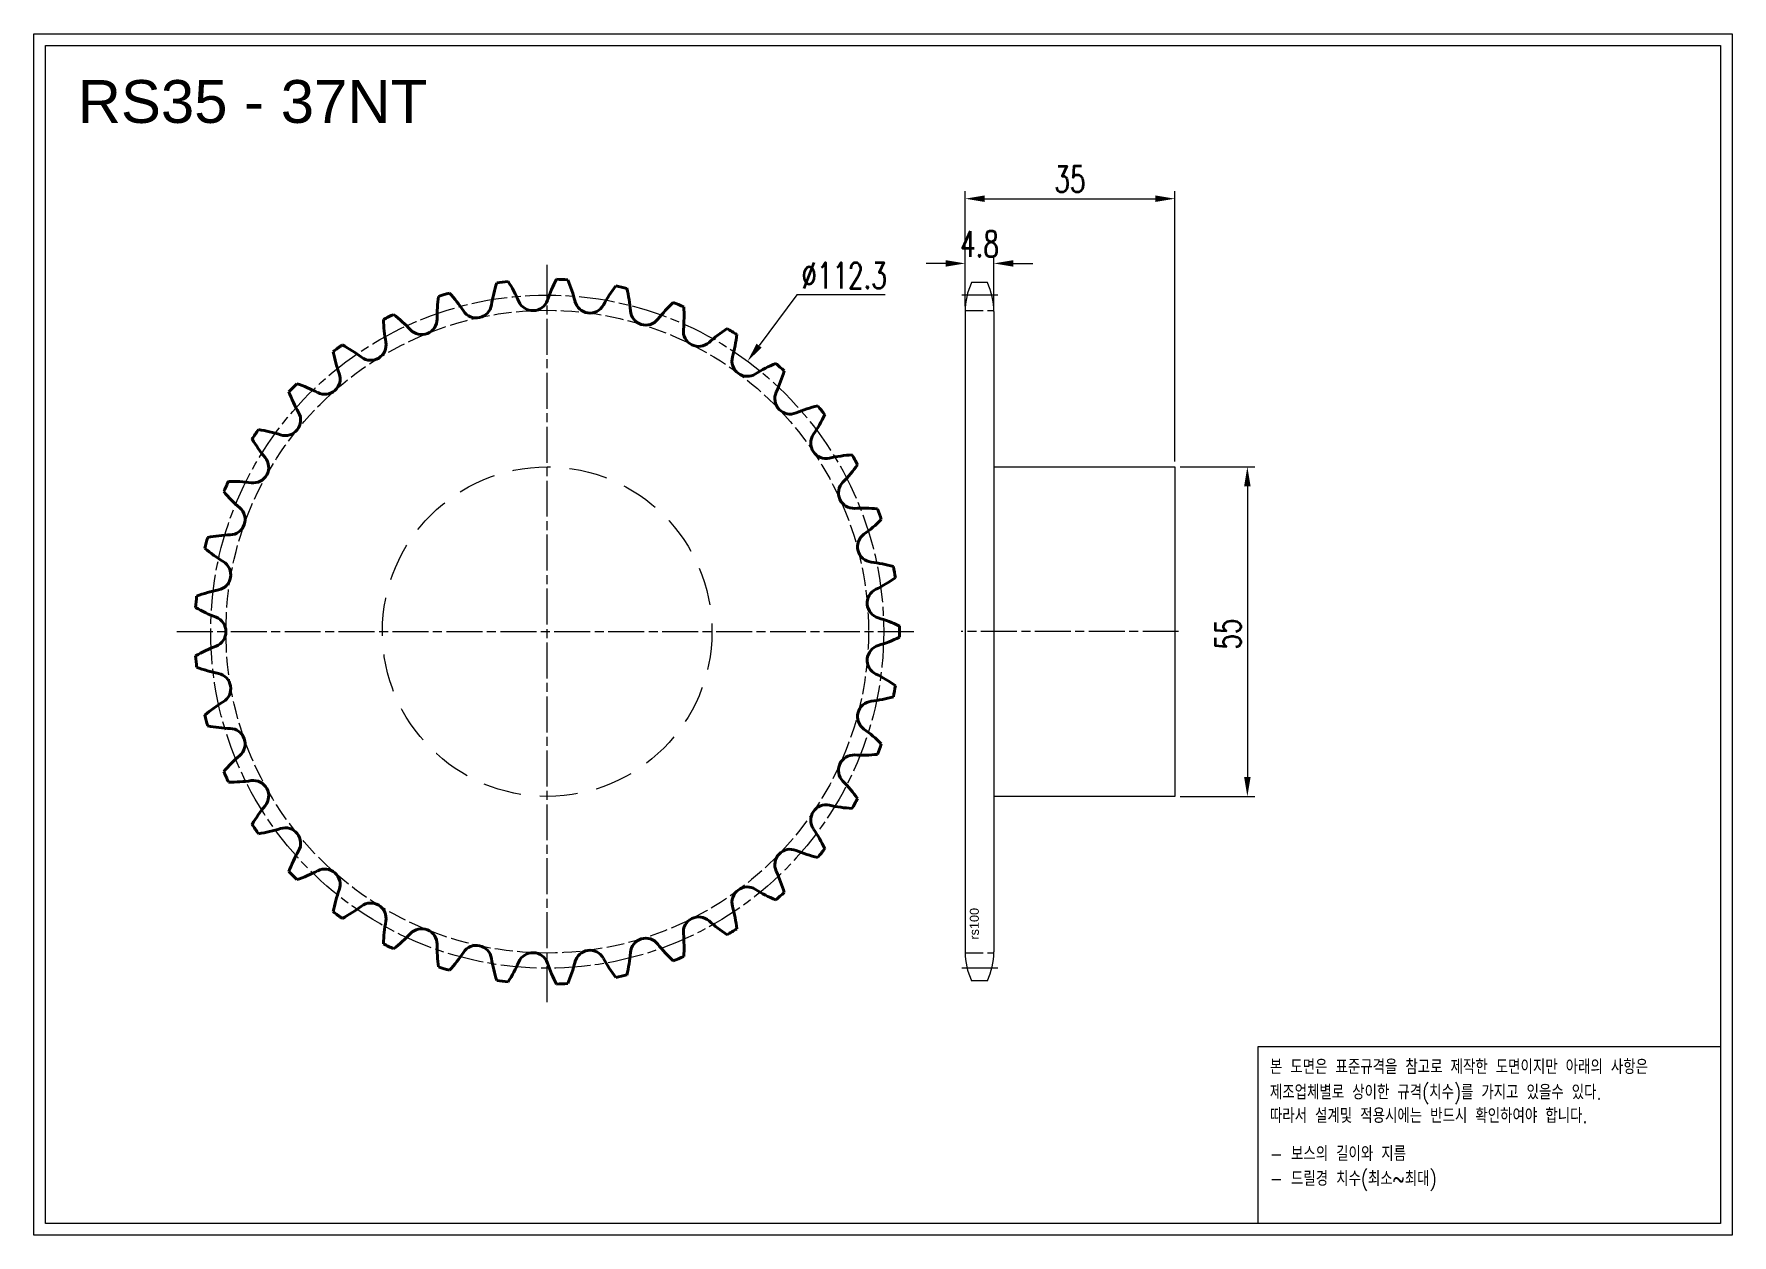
# Model space of a CAD drawing. Header units: millimetres. Extents: x -42476 to -42192, y 1466 to 1666.
import ezdxf

# ---------------------------------------------------------------- set-up
doc = ezdxf.new("R2010")
doc.units = ezdxf.units.MM
for name, pattern in [('AM_ISO02W050', [7.5, 6, -1.5]), ('AM_ISO02W050x2', [3.75, 3, -0.75]), ('AM_ISO08W050', [18, 12, -1.5, 3, -1.5]), ('AM_ISO08W050x2', [9, 6, -0.75, 1.5, -0.75]), ('HIDDEN', [9.525, 6.35, -3.175])]:
    doc.linetypes.add(name, pattern=pattern)
for name, color, linetype, lineweight in [('AM_0N', 7, 'Continuous', 50), ('AM_3N', 6, 'AM_ISO02W050', 25), ('AM_7', 4, 'AM_ISO08W050', 25), ('AM_7N', 4, 'AM_ISO08W050', 25)]:
    doc.layers.add(name, color=color, linetype=linetype, lineweight=lineweight)
doc.layers.add('HL', color=2, linetype='HIDDEN')
doc.layers.add('S-DIM', color=7, linetype='Continuous')
doc.styles.add('HAN', font='ROMANS.shx', dxfattribs={"width": 0.7, "bigfont": 'whgtxt.shx'})
doc.styles.add('HSG', font='SIMPLEX.shx', dxfattribs={"width": 0.7, "bigfont": 'HSG.shx'})
doc.styles.get("Standard").update_dxf_attribs({"font": 'arial.ttf'})
doc.dimstyles.new('APP8', dxfattribs={"dimscale": 1.8, "dimtxt": 2.4, "dimasz": 1.8, "dimexe": 0.7, "dimexo": 0.5, "dimgap": 0.6, "dimtad": 1, "dimtoh": 1, "dimdec": 1, "dimrnd": 0.01, "dimzin": 9, "dimdsep": 46, "dimtxsty": 'HSG', "dimcen": 0, "dimclrd": 1, "dimclre": 1, "dimclrt": 256, "dimazin": 2, "dimtp": 1, "dimtm": 1, "dimtfac": 0.5, "dimtdec": 1, "dimtofl": 0, "dimtmove": 0, "dimatfit": 3, "dimfxl": 0, "dimtvp": 1, "dimtolj": 2, "dimlwd": -1, "dimlwe": -1, "dimarcsym": 0})

# ---------------------------------------------------------------- blocks, each defined once
blk = doc.blocks.new('*D1')
at = {"layer": 'Defpoints', "color": 0, "transparency": 16777216}
for p in [(-42285.3, 1593.88), (-42285.3, 1538.88), (-42273.19, 1538.88)]:
    blk.add_point(p, dxfattribs=at)
at = {"layer": 'S-DIM', "color": 1, "transparency": 16777216}
for p, q in [((-42284.4, 1593.88), (-42271.93, 1593.88)), ((-42273.19, 1590.64), (-42273.19, 1542.12)), ((-42284.4, 1538.88), (-42271.93, 1538.88))]:
    blk.add_line(p, q, dxfattribs=at)
for points in [[(-42273.73, 1590.64), (-42272.65, 1590.64), (-42273.19, 1593.88)], [(-42273.73, 1542.12), (-42272.65, 1542.12), (-42273.19, 1538.88)]]:
    blk.add_solid(points, dxfattribs=at)
at = {"layer": 'S-DIM', "transparency": 16777216, "insert": (-42276.43, 1565.99), "char_height": 4.32, "attachment_point": 5, "rotation": 90, "style": 'HSG'}
blk.add_mtext('\\A2;55', dxfattribs=at)
blk = doc.blocks.new('*D2')
at = {"layer": 'Defpoints', "color": 0, "transparency": 16777216}
for p in [(-42315.5, 1627.82), (-42320.3, 1619.81), (-42315.5, 1619.81)]:
    blk.add_point(p, dxfattribs=at)
at = {"layer": 'S-DIM', "color": 1, "transparency": 16777216}
for p, q in [((-42323.54, 1627.82), (-42326.78, 1627.82)), ((-42320.3, 1620.71), (-42320.3, 1629.08)), ((-42315.5, 1620.71), (-42315.5, 1629.08)), ((-42312.26, 1627.82), (-42309.02, 1627.82))]:
    blk.add_line(p, q, dxfattribs=at)
for points in [[(-42323.54, 1628.36), (-42323.54, 1627.28), (-42320.3, 1627.82)], [(-42312.26, 1628.36), (-42312.26, 1627.28), (-42315.5, 1627.82)]]:
    blk.add_solid(points, dxfattribs=at)
at = {"layer": 'S-DIM', "transparency": 16777216, "insert": (-42317.9, 1631.06), "char_height": 4.32, "attachment_point": 5, "style": 'HSG'}
blk.add_mtext('\\A2;4.8', dxfattribs=at)
blk = doc.blocks.new('*D3')
at = {"layer": 'Defpoints', "color": 0, "transparency": 16777216}
for p in [(-42285.3, 1638.62), (-42320.3, 1619.81), (-42285.3, 1593.88)]:
    blk.add_point(p, dxfattribs=at)
at = {"layer": 'S-DIM', "color": 1, "transparency": 16777216}
for p, q in [((-42320.3, 1620.71), (-42320.3, 1639.88)), ((-42317.06, 1638.62), (-42288.54, 1638.62)), ((-42285.3, 1594.78), (-42285.3, 1639.88))]:
    blk.add_line(p, q, dxfattribs=at)
for points in [[(-42317.06, 1639.16), (-42317.06, 1638.08), (-42320.3, 1638.62)], [(-42288.54, 1639.16), (-42288.54, 1638.08), (-42285.3, 1638.62)]]:
    blk.add_solid(points, dxfattribs=at)
at = {"layer": 'S-DIM', "transparency": 16777216, "insert": (-42302.8, 1641.86), "char_height": 4.32, "attachment_point": 5, "style": 'HSG'}
blk.add_mtext('\\A2;35', dxfattribs=at)
blk = doc.blocks.new('*D4')
at = {"layer": 'Defpoints', "color": 0, "transparency": 16777216}
for p in [(-42356.61, 1611.5), (-42423.49, 1521.26)]:
    blk.add_point(p, dxfattribs=at)
at = {"layer": 'S-DIM', "color": 1, "transparency": 16777216}
for p, q in [((-42348.41, 1622.56), (-42354.69, 1614.1)), ((-42333.65, 1622.56), (-42348.41, 1622.56))]:
    blk.add_line(p, q, dxfattribs=at)
blk.add_solid([(-42355.12, 1614.42), (-42354.25, 1613.78), (-42356.61, 1611.5)], dxfattribs=at)
at = {"layer": 'S-DIM', "transparency": 16777216, "insert": (-42340.49, 1625.8), "char_height": 4.32, "attachment_point": 5, "style": 'HSG'}
blk.add_mtext('\\A2;∅112.3', dxfattribs=at)
blk = doc.blocks.new('notice1')
at = {"color": 4}
blk.add_lwpolyline([(-22142.12, 1735.9), (-22053.8, 1735.9), (-22053.8, 1702.07), (-22142.12, 1702.07)], close=True, dxfattribs=at)
at = {"color": 4, "style": 'HAN', "width": 0.8}
for s, p in [('본 도면은 표준규격을 참고로 제작한 도면이지만 아래의 사항은', (-22139.9, 1730.62)), ('제조업체별로 상이한 규격(치수)를 가지고 있을수 있다.', (-22139.9, 1725.78)), ('따라서 설계및 적용시에는 반드시 확인하여야 합니다.', (-22139.9, 1721.28)), ('- 보스의 길이와 지름', (-22139.9, 1714.03)), ('- 드릴경 치수(최소~최대)', (-22139.9, 1709.27))]:
    blk.add_text(s, height=2.7949, dxfattribs=at).set_placement(p)

msp = doc.modelspace()

# ---------------------------------------------------------------- linework, layer by layer
for p, q in [((-42316.57, 1624.61), (-42319.23, 1624.61)), ((-42320.3, 1619.81), (-42320.3, 1512.94)), ((-42315.5, 1619.81), (-42315.5, 1512.94)), ((-42316.57, 1508.14), (-42319.23, 1508.14))]:
    msp.add_line(p, q)
for points in [[(-42475.71, 1666.1), (-42192.3, 1666.1), (-42192.3, 1465.71), (-42475.71, 1465.71)], [(-42473.8, 1664.19), (-42194.2, 1664.19), (-42194.2, 1467.62), (-42473.8, 1467.62)]]:
    msp.add_lwpolyline(points, close=True)
msp.add_lwpolyline([(-42315.5, 1593.88), (-42285.3, 1593.88), (-42285.3, 1538.88), (-42315.5, 1538.88)])
for centre, start, end in [((-42309, 1619.81), 154.8633, 180), ((-42326.8, 1619.81), 0, 25.1367), ((-42309, 1512.94), 180, 205.1367), ((-42326.8, 1512.94), 334.8633, 0)]:
    msp.add_arc(centre, 11.3, start, end)
at = {"layer": 'AM_0N'}
for centre, radius, start, end in [((-42375.88, 1617.16), 23.77, 161.7845, 170.9459), ((-42390.05, 1566.38), 58.81, 96.3753, 98.2193), ((-42416.56, 1611.95), 23.77, 23.6486, 32.8101), ((-42367.5, 1614.03), 23.77, 152.0548, 161.2162), ((-42390.05, 1566.38), 58.81, 86.6456, 88.4895), ((-42408.48, 1615.77), 23.77, 13.9189, 23.0804), ((-42359.77, 1609.53), 23.77, 142.325, 151.4865), ((-42390.05, 1566.38), 58.81, 76.9159, 78.7598), ((-42384.66, 1618.82), 23.77, 171.5142, 180.6757), ((-42390.05, 1566.38), 58.81, 106.1051, 107.949), ((-42423.88, 1606.81), 23.77, 33.3784, 42.5398), ((-42392.44, 1622.51), 2.57, 203.6486, 341.2162), ((-42382.92, 1622.11), 2.57, 193.9189, 331.4865), ((-42399.87, 1618.18), 23.77, 4.1892, 13.3506), ((-42352.91, 1603.79), 23.77, 132.5953, 141.7568), ((-42390.05, 1566.38), 58.81, 67.1861, 69.0301), ((-42390.05, 1566.38), 58.81, 115.8348, 117.6787), ((-42393.6, 1618.98), 23.77, 181.244, 190.4054), ((-42430.23, 1600.51), 23.77, 43.1081, 52.2696), ((-42411, 1618.51), 2.57, 223.1081, 0.6757), ((-42401.89, 1621.3), 2.57, 213.3784, 350.9459), ((-42373.6, 1620.1), 2.57, 184.1892, 321.7568), ((-42390.97, 1619.09), 23.77, 354.4595, 3.6209), ((-42364.76, 1616.55), 2.57, 174.4595, 312.027), ((-42347.12, 1596.98), 23.77, 122.8656, 132.027), ((-42390.05, 1566.38), 58.81, 57.4564, 59.3004), ((-42382.05, 1618.49), 23.77, 344.7297, 353.8912), ((-42390.05, 1566.38), 58.81, 125.5645, 127.4085), ((-42402.44, 1617.62), 23.77, 190.9737, 200.1351), ((-42435.42, 1593.23), 23.77, 52.8378, 61.9993), ((-42419.51, 1614.22), 2.57, 232.8378, 10.4054), ((-42356.64, 1611.55), 2.57, 164.7297, 302.2973), ((-42342.57, 1589.29), 23.77, 113.1358, 122.2973), ((-42390.05, 1566.38), 58.81, 47.7267, 49.5706), ((-42373.36, 1616.39), 23.77, 335, 344.1615), ((-42390.05, 1566.38), 58.81, 135.2942, 137.1382), ((-42439.31, 1585.18), 23.77, 62.5676, 71.729), ((-42427.17, 1608.55), 2.57, 242.5676, 20.1351), ((-42410.92, 1614.79), 23.77, 200.7034, 209.8649), ((-42349.49, 1605.25), 2.57, 155, 292.5676), ((-42433.76, 1601.67), 2.57, 252.2973, 29.8649), ((-42339.38, 1580.93), 23.77, 103.4061, 112.5676), ((-42365.15, 1612.85), 23.77, 325.2703, 334.4317), ((-42390.05, 1566.38), 58.81, 37.9969, 39.8409), ((-42390.05, 1566.38), 58.81, 145.024, 146.8679), ((-42418.8, 1610.57), 23.77, 210.4331, 219.5946), ((-42441.77, 1576.58), 23.77, 72.2973, 81.4587), ((-42343.5, 1597.84), 2.57, 145.2703, 282.8378), ((-42337.65, 1572.16), 23.77, 93.6764, 102.8378), ((-42390.05, 1566.38), 58.81, 28.2672, 30.1112), ((-42439.1, 1593.78), 2.57, 262.027, 39.5946), ((-42357.66, 1607.97), 23.77, 315.5405, 324.702), ((-42390.05, 1566.38), 58.81, 154.7537, 156.5977), ((-42442.75, 1567.69), 23.77, 82.027, 91.1885), ((-42338.86, 1589.52), 2.57, 135.5405, 273.1081), ((-42425.86, 1605.07), 23.77, 220.1629, 229.3243), ((-42443.03, 1585.1), 2.57, 271.7568, 49.3243), ((-42337.43, 1563.22), 23.77, 83.9467, 93.1081), ((-42351.09, 1601.9), 23.77, 305.8108, 314.9723), ((-42390.05, 1566.38), 58.81, 18.5375, 20.3814), ((-42390.05, 1566.38), 58.81, 164.4834, 166.3274), ((-42442.22, 1558.77), 23.77, 91.7568, 100.9182), ((-42335.68, 1580.54), 2.57, 125.8108, 263.3784), ((-42431.88, 1598.46), 23.77, 229.8926, 239.0541), ((-42445.43, 1575.87), 2.57, 281.4865, 59.0541), ((-42338.72, 1554.37), 23.77, 74.2169, 83.3784), ((-42390.05, 1566.38), 58.81, 8.8078, 10.6517), ((-42440.18, 1550.06), 23.77, 101.4865, 110.6479), ((-42334.07, 1571.14), 2.57, 116.0811, 253.6486), ((-42345.65, 1594.8), 23.77, 296.0811, 305.2425), ((-42390.05, 1566.38), 58.81, 174.2132, 176.0571), ((-42436.7, 1590.93), 23.77, 239.6223, 248.7838), ((-42446.23, 1566.38), 2.57, 291.2162, 68.7838), ((-42341.49, 1545.87), 23.77, 64.4872, 73.6486), ((-42390.05, 1566.38), 58.81, 359.078, 0.922), ((-42341.49, 1586.89), 23.77, 286.3514, 295.5128), ((-42436.7, 1541.82), 23.77, 111.2162, 120.3777), ((-42390.05, 1566.38), 58.81, 183.9429, 185.7868), ((-42334.07, 1561.61), 2.57, 106.3514, 243.9189), ((-42440.18, 1582.7), 23.77, 249.3521, 258.5135), ((-42445.43, 1556.88), 2.57, 300.9459, 78.5135), ((-42345.65, 1537.96), 23.77, 54.7575, 63.9189), ((-42390.05, 1566.38), 58.81, 349.3483, 351.1922), ((-42431.88, 1534.29), 23.77, 120.9459, 130.1074), ((-42335.68, 1552.22), 2.57, 96.6216, 234.1892), ((-42338.72, 1578.39), 23.77, 276.6216, 285.7831), ((-42390.05, 1566.38), 58.81, 193.6726, 195.5166), ((-42442.22, 1573.99), 23.77, 259.0818, 268.2432), ((-42443.03, 1547.66), 2.57, 310.6757, 88.2432), ((-42351.09, 1530.86), 23.77, 45.0277, 54.1892), ((-42390.05, 1566.38), 58.81, 339.6186, 341.4625), ((-42425.86, 1527.69), 23.77, 130.6757, 139.8371), ((-42338.86, 1543.24), 2.57, 86.8919, 224.4595), ((-42337.43, 1569.54), 23.77, 266.8919, 276.0533), ((-42390.05, 1566.38), 58.81, 203.4023, 205.2463), ((-42442.75, 1565.06), 23.77, 268.8115, 277.973), ((-42439.1, 1538.98), 2.57, 320.4054, 97.973), ((-42357.66, 1524.79), 23.77, 35.298, 44.4595), ((-42418.8, 1522.19), 23.77, 140.4054, 149.5669), ((-42343.5, 1534.92), 2.57, 77.1622, 214.7297), ((-42337.65, 1560.6), 23.77, 257.1622, 266.3236), ((-42390.05, 1566.38), 58.81, 329.8888, 331.7328), ((-42390.05, 1566.38), 58.81, 213.1321, 214.976), ((-42441.77, 1556.18), 23.77, 278.5413, 287.7027), ((-42433.76, 1531.08), 2.57, 330.1351, 107.7027), ((-42365.15, 1519.91), 23.77, 25.5683, 34.7297), ((-42410.92, 1517.97), 23.77, 150.1351, 159.2966), ((-42349.49, 1527.5), 2.57, 67.4324, 205), ((-42339.38, 1551.83), 23.77, 247.4324, 256.5939), ((-42390.05, 1566.38), 58.81, 320.1591, 322.0031), ((-42390.05, 1566.38), 58.81, 222.8618, 224.7058), ((-42439.31, 1547.58), 23.77, 288.271, 297.4324), ((-42427.17, 1524.2), 2.57, 339.8649, 117.4324), ((-42373.36, 1516.37), 23.77, 15.8385, 25), ((-42402.44, 1515.14), 23.77, 159.8649, 169.0263), ((-42356.64, 1521.21), 2.57, 57.7027, 195.2703), ((-42342.57, 1543.47), 23.77, 237.7027, 246.8642), ((-42390.05, 1566.38), 58.81, 310.4294, 312.2733), ((-42390.05, 1566.38), 58.81, 232.5915, 234.4355), ((-42435.42, 1539.53), 23.77, 298.0007, 307.1622), ((-42419.51, 1518.54), 2.57, 349.5946, 127.1622), ((-42382.05, 1514.27), 23.77, 6.1088, 15.2703), ((-42393.6, 1513.78), 23.77, 169.5946, 178.756), ((-42411, 1514.25), 2.57, 359.3243, 136.8919), ((-42364.76, 1516.21), 2.57, 47.973, 185.5405), ((-42347.12, 1535.78), 23.77, 227.973, 237.1344), ((-42390.05, 1566.38), 58.81, 300.6996, 302.5436), ((-42390.05, 1566.38), 58.81, 242.3213, 244.1652), ((-42430.23, 1532.25), 23.77, 307.7304, 316.8919), ((-42384.66, 1513.94), 23.77, 179.3243, 188.4858), ((-42401.89, 1511.46), 2.57, 9.0541, 146.6216), ((-42373.6, 1512.66), 2.57, 38.2432, 175.8108), ((-42352.91, 1528.96), 23.77, 218.2432, 227.4047), ((-42390.97, 1513.67), 23.77, 356.3791, 5.5405), ((-42423.88, 1525.95), 23.77, 317.4602, 326.6216), ((-42375.88, 1515.6), 23.77, 189.0541, 198.2155), ((-42416.56, 1520.81), 23.77, 327.1899, 336.3514), ((-42392.44, 1510.25), 2.57, 18.7838, 156.3514), ((-42367.5, 1518.73), 23.77, 198.7838, 207.9452), ((-42408.48, 1516.99), 23.77, 336.9196, 346.0811), ((-42382.92, 1510.65), 2.57, 28.5135, 166.0811), ((-42359.77, 1523.22), 23.77, 208.5135, 217.675), ((-42399.87, 1514.58), 23.77, 346.6494, 355.8108), ((-42390.05, 1566.38), 58.81, 290.9699, 292.8139), ((-42390.05, 1566.38), 58.81, 252.051, 253.8949), ((-42390.05, 1566.38), 58.81, 261.7807, 263.6247), ((-42390.05, 1566.38), 58.81, 281.2402, 283.0841), ((-42390.05, 1566.38), 58.81, 271.5105, 273.3544)]:
    msp.add_arc(centre, radius, start, end, dxfattribs=at)
at = {"layer": 'AM_3N', "linetype": 'AM_ISO02W050x2'}
for p, q in [((-42320.3, 1619.97), (-42315.51, 1619.97)), ((-42320.3, 1512.79), (-42315.51, 1512.79))]:
    msp.add_line(p, q, dxfattribs=at)
msp.add_circle((-42390.05, 1566.38), 53.62, dxfattribs=at)
at = {"layer": 'AM_7', "linetype": 'AM_ISO08W050x2'}
for p, q in [((-42314.85, 1622.54), (-42320.96, 1622.54)), ((-42284.66, 1566.38), (-42320.96, 1566.38)), ((-42314.85, 1510.22), (-42320.96, 1510.22))]:
    msp.add_line(p, q, dxfattribs=at)
msp.add_circle((-42390.05, 1566.38), 56.16, dxfattribs=at)
at = {"layer": 'AM_7N', "linetype": 'AM_ISO08W050x2'}
for p, q in [((-42390.05, 1504.57), (-42390.05, 1628.19)), ((-42451.86, 1566.38), (-42328.24, 1566.38))]:
    msp.add_line(p, q, dxfattribs=at)
at = {"layer": 'HL'}
msp.add_circle((-42390.05, 1566.38), 27.5, dxfattribs=at)

# ---------------------------------------------------------------- block references
at = {"xscale": 0.8735999999999999, "yscale": 0.8735999999999999, "zscale": 0.8735999999999999}
msp.add_blockref('notice1', (-22928.01, -19.31), dxfattribs=at)

# ---------------------------------------------------------------- texts
msp.add_text('RS35 - 37NT', height=7.1569).set_placement((-42468.41, 1651.26))
at = {"insert": (-42319.52, 1515), "char_height": 1.512, "width": 6.5009, "attachment_point": 1, "rotation": 90}
msp.add_mtext('rs100', dxfattribs=at)

# ---------------------------------------------------------------- dimensions: what is measured, and where the dimension line sits
at = {"layer": 'S-DIM'}
dim = msp.add_linear_dim(base=(-42285.3, 1638.62), p1=(-42320.3, 1619.81), p2=(-42285.3, 1593.88), dimstyle='APP8', dxfattribs=at)
dim.commit()
dim.dimension.update_dxf_attribs({"geometry": '*D3', "text_midpoint": (-42302.8, 1641.86)})
dim = msp.add_linear_dim(base=(-42315.5, 1627.82), p1=(-42320.3, 1619.81), p2=(-42315.5, 1619.81), dimstyle='APP8', dxfattribs=at)
dim.commit()
dim.dimension.update_dxf_attribs({"geometry": '*D2', "text_midpoint": (-42317.9, 1627.82), "dimtype": 128})
dim = msp.add_diameter_dim_2p(p1=(-42423.49, 1521.26), p2=(-42356.61, 1611.5), dimstyle='APP8', dxfattribs=at)
dim.commit()
dim.dimension.update_dxf_attribs({"geometry": '*D4', "text_midpoint": (-42340.49, 1622.56), "dimtype": 131})
dim = msp.add_linear_dim(base=(-42273.19, 1538.88), p1=(-42285.3, 1593.88), p2=(-42285.3, 1538.88), angle=90, dimstyle='APP8', dxfattribs=at)
dim.commit()
dim.dimension.update_dxf_attribs({"geometry": '*D1', "text_midpoint": (-42273.19, 1565.99), "dimtype": 128})

doc.saveas('drawing.dxf')
